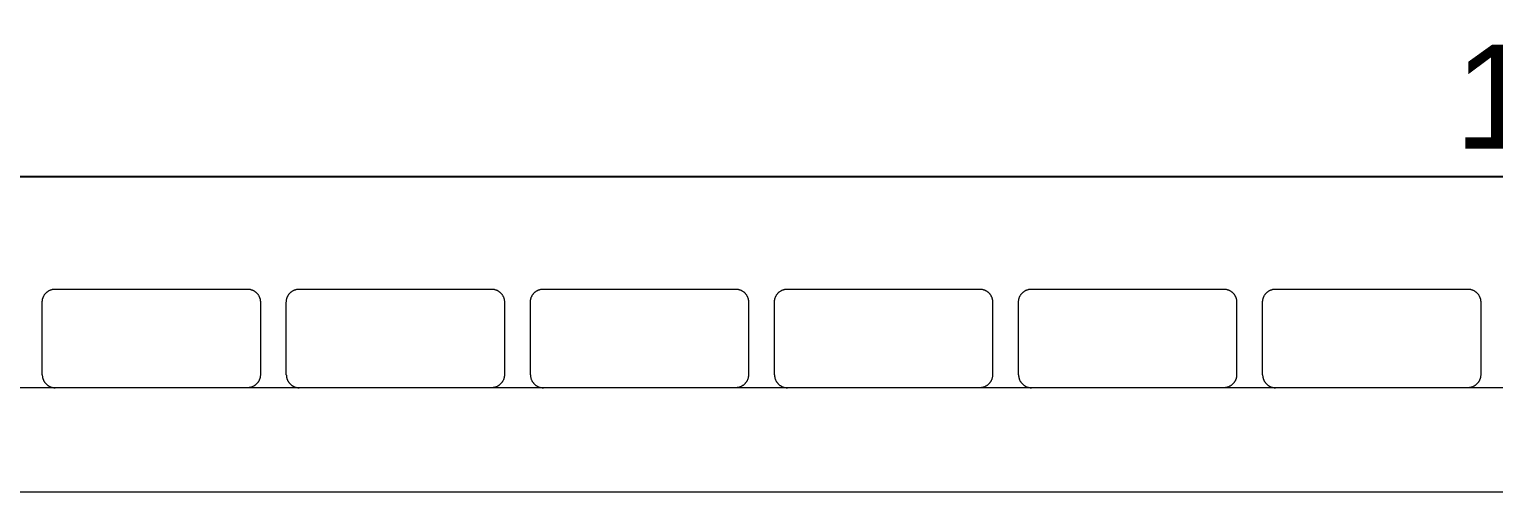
# Model space of a CAD drawing. Header units: millimetres. Extents: x -152 to 4236, y -557 to 2576.
# Drawn here: x 440 to 1004, y 2398 to 2576 of the extents above; entities that cross this region are included whole.
import ezdxf

# ---------------------------------------------------------------- set-up
doc = ezdxf.new("R2010")
doc.units = ezdxf.units.MM
doc.layers.add('ZANO_R', color=7, linetype='Continuous', lineweight=0)
doc.layers.add('ZANO_W', color=1, linetype='Continuous', lineweight=0)
doc.styles.add('Arial', font='arial.ttf')
doc.styles.get("Standard").update_dxf_attribs({"font": 'ARIALUNI.TTF'})
doc.dimstyles.new('pl i ang', dxfattribs={"dimtxt": 50, "dimasz": 50, "dimexe": 1.25, "dimexo": 0.625, "dimgap": 10, "dimtad": 1, "dimtoh": 1, "dimtxsty": 'Standard', "dimcen": 2.5, "dimclrd": 1, "dimclre": 1, "dimclrt": 1, "dimadec": 0, "dimazin": 0, "dimtfac": 1, "dimtmove": 0, "dimatfit": 3, "dimfxl": 1, "dimarcsym": 1})

# ---------------------------------------------------------------- blocks, each defined once
blk = doc.blocks.new('*D451')
at = {"layer": 'ZANO_W', "color": 1, "lineweight": -2}
for p, q in [((163.3, 2480.86), (163.3, 2529.17)), ((1939.3, 2481.03), (1939.3, 2529.17)), ((203.3, 2519.17), (1899.3, 2519.17))]:
    blk.add_line(p, q, dxfattribs=at)
at = {"layer": 'ZANO_W', "color": 1}
for points in [[(203.3, 2525.84), (203.3, 2512.5), (163.3, 2519.17)], [(1899.3, 2512.5), (1899.3, 2525.84), (1939.3, 2519.17)]]:
    blk.add_solid(points, dxfattribs=at)
at = {"layer": 'ZANO_W', "color": 1, "insert": (1051.3, 2549.59), "char_height": 40, "attachment_point": 5, "style": 'Arial'}
blk.add_mtext('1776', dxfattribs=at)

msp = doc.modelspace()

# ---------------------------------------------------------------- linework, layer by layer
at = {"layer": 'ZANO_R'}
for p, q in [((445.3, 2470.86), (445.31, 2471.03)), ((445.3, 2442.86), (445.3, 2470.86)), ((445.31, 2471.03), (445.32, 2471.2)), ((445.32, 2471.2), (445.33, 2471.37)), ((445.33, 2471.37), (445.35, 2471.54)), ((445.35, 2471.54), (445.38, 2471.71)), ((445.38, 2471.71), (445.41, 2471.87)), ((445.41, 2471.87), (445.45, 2472.04)), ((445.45, 2472.04), (445.49, 2472.21)), ((445.49, 2472.21), (445.54, 2472.37)), ((445.54, 2472.37), (445.59, 2472.53)), ((445.59, 2472.53), (445.65, 2472.69)), ((445.65, 2472.69), (445.72, 2472.85)), ((445.72, 2472.85), (445.79, 2473)), ((445.79, 2473), (445.86, 2473.16)), ((445.86, 2473.16), (445.95, 2473.31)), ((445.95, 2473.31), (446.03, 2473.45)), ((446.03, 2473.45), (446.12, 2473.6)), ((446.12, 2473.6), (446.22, 2473.74)), ((446.22, 2473.74), (446.32, 2473.88)), ((446.32, 2473.88), (446.43, 2474.01)), ((446.43, 2474.01), (446.54, 2474.14)), ((446.54, 2474.14), (446.65, 2474.27)), ((446.65, 2474.27), (446.77, 2474.39)), ((446.77, 2474.39), (446.89, 2474.51)), ((446.89, 2474.51), (447.02, 2474.63)), ((447.02, 2474.63), (447.15, 2474.74)), ((447.15, 2474.74), (447.28, 2474.84)), ((447.28, 2474.84), (447.42, 2474.94)), ((447.42, 2474.94), (447.56, 2475.04)), ((447.56, 2475.04), (447.71, 2475.13)), ((447.71, 2475.13), (447.85, 2475.21)), ((447.85, 2475.21), (448, 2475.3)), ((448, 2475.3), (448.16, 2475.37)), ((448.16, 2475.37), (448.31, 2475.44)), ((448.31, 2475.44), (448.47, 2475.51)), ((448.47, 2475.51), (448.63, 2475.57)), ((448.63, 2475.57), (448.79, 2475.62)), ((448.79, 2475.62), (448.96, 2475.67)), ((448.96, 2475.67), (449.12, 2475.71)), ((449.12, 2475.71), (449.29, 2475.75)), ((449.29, 2475.75), (449.45, 2475.78)), ((449.45, 2475.78), (449.62, 2475.81)), ((449.62, 2475.81), (449.79, 2475.83)), ((449.79, 2475.83), (449.96, 2475.84)), ((449.96, 2475.84), (450.13, 2475.85)), ((450.13, 2475.85), (450.3, 2475.86)), ((450.3, 2475.86), (524.3, 2475.86)), ((524.3, 2475.86), (524.48, 2475.85)), ((524.48, 2475.85), (524.65, 2475.84)), ((524.65, 2475.84), (524.82, 2475.83)), ((524.82, 2475.83), (524.99, 2475.81)), ((524.99, 2475.81), (525.15, 2475.78)), ((525.15, 2475.78), (525.32, 2475.75)), ((525.32, 2475.75), (525.49, 2475.71)), ((525.49, 2475.71), (525.65, 2475.67)), ((525.65, 2475.67), (525.82, 2475.62)), ((525.82, 2475.62), (525.98, 2475.57)), ((525.98, 2475.57), (526.14, 2475.51)), ((526.14, 2475.51), (526.3, 2475.44)), ((526.3, 2475.44), (526.45, 2475.37)), ((526.45, 2475.37), (526.6, 2475.3)), ((526.6, 2475.3), (526.75, 2475.21)), ((526.75, 2475.21), (526.9, 2475.13)), ((526.9, 2475.13), (527.05, 2475.04)), ((527.05, 2475.04), (527.19, 2474.94)), ((527.19, 2474.94), (527.33, 2474.84)), ((527.33, 2474.84), (527.46, 2474.74)), ((527.46, 2474.74), (527.59, 2474.63)), ((527.59, 2474.63), (527.72, 2474.51)), ((527.72, 2474.51), (527.84, 2474.39)), ((527.84, 2474.39), (527.96, 2474.27)), ((527.96, 2474.27), (528.07, 2474.14)), ((528.07, 2474.14), (528.18, 2474.01)), ((528.18, 2474.01), (528.29, 2473.88)), ((528.29, 2473.88), (528.39, 2473.74)), ((528.39, 2473.74), (528.49, 2473.6)), ((528.49, 2473.6), (528.58, 2473.45)), ((528.58, 2473.45), (528.66, 2473.31)), ((528.66, 2473.31), (528.74, 2473.16)), ((528.74, 2473.16), (528.82, 2473)), ((528.82, 2473), (528.89, 2472.85)), ((528.89, 2472.85), (528.96, 2472.69)), ((528.96, 2472.69), (529.02, 2472.53)), ((529.02, 2472.53), (529.07, 2472.37)), ((529.07, 2472.37), (529.12, 2472.21)), ((529.12, 2472.21), (529.16, 2472.04)), ((529.16, 2472.04), (529.2, 2471.87)), ((529.2, 2471.87), (529.23, 2471.71)), ((529.23, 2471.71), (529.26, 2471.54)), ((529.26, 2471.54), (529.28, 2471.37)), ((529.28, 2471.37), (529.29, 2471.2)), ((529.29, 2471.2), (529.3, 2471.03)), ((529.3, 2471.03), (529.3, 2470.86)), ((529.3, 2470.86), (529.3, 2442.86)), ((539.3, 2470.86), (539.31, 2471.03)), ((539.3, 2442.86), (539.3, 2470.86)), ((539.31, 2471.03), (539.32, 2471.2)), ((539.32, 2471.2), (539.33, 2471.37)), ((539.33, 2471.37), (539.35, 2471.54)), ((539.35, 2471.54), (539.38, 2471.71)), ((539.38, 2471.71), (539.41, 2471.87)), ((539.41, 2471.87), (539.45, 2472.04)), ((539.45, 2472.04), (539.49, 2472.21)), ((539.49, 2472.21), (539.54, 2472.37)), ((539.54, 2472.37), (539.59, 2472.53)), ((539.59, 2472.53), (539.65, 2472.69)), ((539.65, 2472.69), (539.72, 2472.85)), ((539.72, 2472.85), (539.79, 2473)), ((539.79, 2473), (539.86, 2473.16)), ((539.86, 2473.16), (539.95, 2473.31)), ((539.95, 2473.31), (540.03, 2473.45)), ((540.03, 2473.45), (540.12, 2473.6)), ((540.12, 2473.6), (540.22, 2473.74)), ((540.22, 2473.74), (540.32, 2473.88)), ((540.32, 2473.88), (540.43, 2474.01)), ((540.43, 2474.01), (540.54, 2474.14)), ((540.54, 2474.14), (540.65, 2474.27)), ((540.65, 2474.27), (540.77, 2474.39)), ((540.77, 2474.39), (540.89, 2474.51)), ((540.89, 2474.51), (541.02, 2474.63)), ((541.02, 2474.63), (541.15, 2474.74)), ((541.15, 2474.74), (541.28, 2474.84)), ((541.28, 2474.84), (541.42, 2474.94)), ((541.42, 2474.94), (541.56, 2475.04)), ((541.56, 2475.04), (541.71, 2475.13)), ((541.71, 2475.13), (541.85, 2475.21)), ((541.85, 2475.21), (542, 2475.3)), ((542, 2475.3), (542.16, 2475.37)), ((542.16, 2475.37), (542.31, 2475.44)), ((542.31, 2475.44), (542.47, 2475.51)), ((542.47, 2475.51), (542.63, 2475.57)), ((542.63, 2475.57), (542.79, 2475.62)), ((542.79, 2475.62), (542.96, 2475.67)), ((542.96, 2475.67), (543.12, 2475.71)), ((543.12, 2475.71), (543.29, 2475.75)), ((543.29, 2475.75), (543.45, 2475.78)), ((543.45, 2475.78), (543.62, 2475.81)), ((543.62, 2475.81), (543.79, 2475.83)), ((543.79, 2475.83), (543.96, 2475.84)), ((543.96, 2475.84), (544.13, 2475.85)), ((544.13, 2475.85), (544.3, 2475.86)), ((544.3, 2475.86), (618.3, 2475.86)), ((618.3, 2475.86), (618.48, 2475.85)), ((618.48, 2475.85), (618.65, 2475.84)), ((618.65, 2475.84), (618.82, 2475.83)), ((618.82, 2475.83), (618.99, 2475.81)), ((618.99, 2475.81), (619.15, 2475.78)), ((619.15, 2475.78), (619.32, 2475.75)), ((619.32, 2475.75), (619.49, 2475.71)), ((619.49, 2475.71), (619.65, 2475.67)), ((619.65, 2475.67), (619.82, 2475.62)), ((619.82, 2475.62), (619.98, 2475.57)), ((619.98, 2475.57), (620.14, 2475.51)), ((620.14, 2475.51), (620.3, 2475.44)), ((620.3, 2475.44), (620.45, 2475.37)), ((620.45, 2475.37), (620.6, 2475.3)), ((620.6, 2475.3), (620.75, 2475.21)), ((620.75, 2475.21), (620.9, 2475.13)), ((620.9, 2475.13), (621.05, 2475.04)), ((621.05, 2475.04), (621.19, 2474.94)), ((621.19, 2474.94), (621.33, 2474.84)), ((621.33, 2474.84), (621.46, 2474.74)), ((621.46, 2474.74), (621.59, 2474.63)), ((621.59, 2474.63), (621.72, 2474.51)), ((621.72, 2474.51), (621.84, 2474.39)), ((621.84, 2474.39), (621.96, 2474.27)), ((621.96, 2474.27), (622.07, 2474.14)), ((622.07, 2474.14), (622.18, 2474.01)), ((622.18, 2474.01), (622.29, 2473.88)), ((622.29, 2473.88), (622.39, 2473.74)), ((622.39, 2473.74), (622.49, 2473.6)), ((622.49, 2473.6), (622.58, 2473.45)), ((622.58, 2473.45), (622.66, 2473.31)), ((622.66, 2473.31), (622.74, 2473.16)), ((622.74, 2473.16), (622.82, 2473)), ((622.82, 2473), (622.89, 2472.85)), ((622.89, 2472.85), (622.96, 2472.69)), ((622.96, 2472.69), (623.02, 2472.53)), ((623.02, 2472.53), (623.07, 2472.37)), ((623.07, 2472.37), (623.12, 2472.21)), ((623.12, 2472.21), (623.16, 2472.04)), ((623.16, 2472.04), (623.2, 2471.87)), ((623.2, 2471.87), (623.23, 2471.71)), ((623.23, 2471.71), (623.26, 2471.54)), ((623.26, 2471.54), (623.28, 2471.37)), ((623.28, 2471.37), (623.29, 2471.2)), ((623.29, 2471.2), (623.3, 2471.03)), ((623.3, 2471.03), (623.3, 2470.86)), ((623.3, 2470.86), (623.3, 2442.86)), ((633.3, 2470.86), (633.31, 2471.03)), ((633.3, 2442.86), (633.3, 2470.86)), ((633.31, 2471.03), (633.32, 2471.2)), ((633.32, 2471.2), (633.33, 2471.37)), ((633.33, 2471.37), (633.35, 2471.54)), ((633.35, 2471.54), (633.38, 2471.71)), ((633.38, 2471.71), (633.41, 2471.87)), ((633.41, 2471.87), (633.45, 2472.04)), ((633.45, 2472.04), (633.49, 2472.21)), ((633.49, 2472.21), (633.54, 2472.37)), ((633.54, 2472.37), (633.59, 2472.53)), ((633.59, 2472.53), (633.65, 2472.69)), ((633.65, 2472.69), (633.72, 2472.85)), ((633.72, 2472.85), (633.79, 2473)), ((633.79, 2473), (633.86, 2473.16)), ((633.86, 2473.16), (633.95, 2473.31)), ((633.95, 2473.31), (634.03, 2473.45)), ((634.03, 2473.45), (634.12, 2473.6)), ((634.12, 2473.6), (634.22, 2473.74)), ((634.22, 2473.74), (634.32, 2473.88)), ((634.32, 2473.88), (634.43, 2474.01)), ((634.43, 2474.01), (634.54, 2474.14)), ((634.54, 2474.14), (634.65, 2474.27)), ((634.65, 2474.27), (634.77, 2474.39)), ((634.77, 2474.39), (634.89, 2474.51)), ((634.89, 2474.51), (635.02, 2474.63)), ((635.02, 2474.63), (635.15, 2474.74)), ((635.15, 2474.74), (635.28, 2474.84)), ((635.28, 2474.84), (635.42, 2474.94)), ((635.42, 2474.94), (635.56, 2475.04)), ((635.56, 2475.04), (635.71, 2475.13)), ((635.71, 2475.13), (635.85, 2475.21)), ((635.85, 2475.21), (636, 2475.3)), ((636, 2475.3), (636.16, 2475.37)), ((636.16, 2475.37), (636.31, 2475.44)), ((636.31, 2475.44), (636.47, 2475.51)), ((636.47, 2475.51), (636.63, 2475.57)), ((636.63, 2475.57), (636.79, 2475.62)), ((636.79, 2475.62), (636.96, 2475.67)), ((636.96, 2475.67), (637.12, 2475.71)), ((637.12, 2475.71), (637.29, 2475.75)), ((637.29, 2475.75), (637.45, 2475.78)), ((637.45, 2475.78), (637.62, 2475.81)), ((637.62, 2475.81), (637.79, 2475.83)), ((637.79, 2475.83), (637.96, 2475.84)), ((637.96, 2475.84), (638.13, 2475.85)), ((638.13, 2475.85), (638.3, 2475.86)), ((638.3, 2475.86), (712.3, 2475.86)), ((712.3, 2475.86), (712.48, 2475.85)), ((712.48, 2475.85), (712.65, 2475.84)), ((712.65, 2475.84), (712.82, 2475.83)), ((712.82, 2475.83), (712.99, 2475.81)), ((712.99, 2475.81), (713.15, 2475.78)), ((713.15, 2475.78), (713.32, 2475.75)), ((713.32, 2475.75), (713.49, 2475.71)), ((713.49, 2475.71), (713.65, 2475.67)), ((713.65, 2475.67), (713.82, 2475.62)), ((713.82, 2475.62), (713.98, 2475.57)), ((713.98, 2475.57), (714.14, 2475.51)), ((714.14, 2475.51), (714.3, 2475.44)), ((714.3, 2475.44), (714.45, 2475.37)), ((714.45, 2475.37), (714.6, 2475.3)), ((714.6, 2475.3), (714.75, 2475.21)), ((714.75, 2475.21), (714.9, 2475.13)), ((714.9, 2475.13), (715.05, 2475.04)), ((715.05, 2475.04), (715.19, 2474.94)), ((715.19, 2474.94), (715.33, 2474.84)), ((715.33, 2474.84), (715.46, 2474.74)), ((715.46, 2474.74), (715.59, 2474.63)), ((715.59, 2474.63), (715.72, 2474.51)), ((715.72, 2474.51), (715.84, 2474.39)), ((715.84, 2474.39), (715.96, 2474.27)), ((715.96, 2474.27), (716.07, 2474.14)), ((716.07, 2474.14), (716.18, 2474.01)), ((716.18, 2474.01), (716.29, 2473.88)), ((716.29, 2473.88), (716.39, 2473.74)), ((716.39, 2473.74), (716.49, 2473.6)), ((716.49, 2473.6), (716.58, 2473.45)), ((716.58, 2473.45), (716.66, 2473.31)), ((716.66, 2473.31), (716.74, 2473.16)), ((716.74, 2473.16), (716.82, 2473)), ((716.82, 2473), (716.89, 2472.85)), ((716.89, 2472.85), (716.96, 2472.69)), ((716.96, 2472.69), (717.02, 2472.53)), ((717.02, 2472.53), (717.07, 2472.37)), ((717.07, 2472.37), (717.12, 2472.21)), ((717.12, 2472.21), (717.16, 2472.04)), ((717.16, 2472.04), (717.2, 2471.87)), ((717.2, 2471.87), (717.23, 2471.71)), ((717.23, 2471.71), (717.26, 2471.54)), ((717.26, 2471.54), (717.28, 2471.37)), ((717.28, 2471.37), (717.29, 2471.2)), ((717.29, 2471.2), (717.3, 2471.03)), ((717.3, 2471.03), (717.3, 2470.86)), ((717.3, 2470.86), (717.3, 2442.86)), ((727.3, 2470.86), (727.31, 2471.03)), ((727.3, 2442.86), (727.3, 2470.86)), ((727.31, 2471.03), (727.32, 2471.2)), ((727.32, 2471.2), (727.33, 2471.37)), ((727.33, 2471.37), (727.35, 2471.54)), ((727.35, 2471.54), (727.38, 2471.71)), ((727.38, 2471.71), (727.41, 2471.87)), ((727.41, 2471.87), (727.45, 2472.04)), ((727.45, 2472.04), (727.49, 2472.21)), ((727.49, 2472.21), (727.54, 2472.37)), ((727.54, 2472.37), (727.59, 2472.53)), ((727.59, 2472.53), (727.65, 2472.69)), ((727.65, 2472.69), (727.72, 2472.85)), ((727.72, 2472.85), (727.79, 2473)), ((727.79, 2473), (727.86, 2473.16)), ((727.86, 2473.16), (727.95, 2473.31)), ((727.95, 2473.31), (728.03, 2473.45)), ((728.03, 2473.45), (728.12, 2473.6)), ((728.12, 2473.6), (728.22, 2473.74)), ((728.22, 2473.74), (728.32, 2473.88)), ((728.32, 2473.88), (728.43, 2474.01)), ((728.43, 2474.01), (728.54, 2474.14)), ((728.54, 2474.14), (728.65, 2474.27)), ((728.65, 2474.27), (728.77, 2474.39)), ((728.77, 2474.39), (728.89, 2474.51)), ((728.89, 2474.51), (729.02, 2474.63)), ((729.02, 2474.63), (729.15, 2474.74)), ((729.15, 2474.74), (729.28, 2474.84)), ((729.28, 2474.84), (729.42, 2474.94)), ((729.42, 2474.94), (729.56, 2475.04)), ((729.56, 2475.04), (729.71, 2475.13)), ((729.71, 2475.13), (729.85, 2475.21)), ((729.85, 2475.21), (730, 2475.3)), ((730, 2475.3), (730.16, 2475.37)), ((730.16, 2475.37), (730.31, 2475.44)), ((730.31, 2475.44), (730.47, 2475.51)), ((730.47, 2475.51), (730.63, 2475.57)), ((730.63, 2475.57), (730.79, 2475.62)), ((730.79, 2475.62), (730.96, 2475.67)), ((730.96, 2475.67), (731.12, 2475.71)), ((731.12, 2475.71), (731.29, 2475.75)), ((731.29, 2475.75), (731.45, 2475.78)), ((731.45, 2475.78), (731.62, 2475.81)), ((731.62, 2475.81), (731.79, 2475.83)), ((731.79, 2475.83), (731.96, 2475.84)), ((731.96, 2475.84), (732.13, 2475.85)), ((732.13, 2475.85), (732.3, 2475.86)), ((732.3, 2475.86), (806.3, 2475.86)), ((806.3, 2475.86), (806.48, 2475.85)), ((806.48, 2475.85), (806.65, 2475.84)), ((806.65, 2475.84), (806.82, 2475.83)), ((806.82, 2475.83), (806.99, 2475.81)), ((806.99, 2475.81), (807.15, 2475.78)), ((807.15, 2475.78), (807.32, 2475.75)), ((807.32, 2475.75), (807.49, 2475.71)), ((807.49, 2475.71), (807.65, 2475.67)), ((807.65, 2475.67), (807.82, 2475.62)), ((807.82, 2475.62), (807.98, 2475.57)), ((807.98, 2475.57), (808.14, 2475.51)), ((808.14, 2475.51), (808.3, 2475.44)), ((808.3, 2475.44), (808.45, 2475.37)), ((808.45, 2475.37), (808.6, 2475.3)), ((808.6, 2475.3), (808.75, 2475.21)), ((808.75, 2475.21), (808.9, 2475.13)), ((808.9, 2475.13), (809.05, 2475.04)), ((809.05, 2475.04), (809.19, 2474.94)), ((809.19, 2474.94), (809.33, 2474.84)), ((809.33, 2474.84), (809.46, 2474.74)), ((809.46, 2474.74), (809.59, 2474.63)), ((809.59, 2474.63), (809.72, 2474.51)), ((809.72, 2474.51), (809.84, 2474.39)), ((809.84, 2474.39), (809.96, 2474.27)), ((809.96, 2474.27), (810.07, 2474.14)), ((810.07, 2474.14), (810.18, 2474.01)), ((810.18, 2474.01), (810.29, 2473.88)), ((810.29, 2473.88), (810.39, 2473.74)), ((810.39, 2473.74), (810.49, 2473.6)), ((810.49, 2473.6), (810.58, 2473.45)), ((810.58, 2473.45), (810.66, 2473.31)), ((810.66, 2473.31), (810.74, 2473.16)), ((810.74, 2473.16), (810.82, 2473)), ((810.82, 2473), (810.89, 2472.85)), ((810.89, 2472.85), (810.96, 2472.69)), ((810.96, 2472.69), (811.02, 2472.53)), ((811.02, 2472.53), (811.07, 2472.37)), ((811.07, 2472.37), (811.12, 2472.21)), ((811.12, 2472.21), (811.16, 2472.04)), ((811.16, 2472.04), (811.2, 2471.87)), ((811.2, 2471.87), (811.23, 2471.71)), ((811.23, 2471.71), (811.26, 2471.54)), ((811.26, 2471.54), (811.28, 2471.37)), ((811.28, 2471.37), (811.29, 2471.2)), ((811.29, 2471.2), (811.3, 2471.03)), ((811.3, 2471.03), (811.3, 2470.86)), ((811.3, 2470.86), (811.3, 2442.86)), ((821.3, 2470.86), (821.31, 2471.03)), ((821.3, 2442.86), (821.3, 2470.86)), ((821.31, 2471.03), (821.32, 2471.2)), ((821.32, 2471.2), (821.33, 2471.37)), ((821.33, 2471.37), (821.35, 2471.54)), ((821.35, 2471.54), (821.38, 2471.71)), ((821.38, 2471.71), (821.41, 2471.87)), ((821.41, 2471.87), (821.45, 2472.04)), ((821.45, 2472.04), (821.49, 2472.21)), ((821.49, 2472.21), (821.54, 2472.37)), ((821.54, 2472.37), (821.59, 2472.53)), ((821.59, 2472.53), (821.65, 2472.69)), ((821.65, 2472.69), (821.72, 2472.85)), ((821.72, 2472.85), (821.79, 2473)), ((821.79, 2473), (821.86, 2473.16)), ((821.86, 2473.16), (821.95, 2473.31)), ((821.95, 2473.31), (822.03, 2473.45)), ((822.03, 2473.45), (822.12, 2473.6)), ((822.12, 2473.6), (822.22, 2473.74)), ((822.22, 2473.74), (822.32, 2473.88)), ((822.32, 2473.88), (822.43, 2474.01)), ((822.43, 2474.01), (822.54, 2474.14)), ((822.54, 2474.14), (822.65, 2474.27)), ((822.65, 2474.27), (822.77, 2474.39)), ((822.77, 2474.39), (822.89, 2474.51)), ((822.89, 2474.51), (823.02, 2474.63)), ((823.02, 2474.63), (823.15, 2474.74)), ((823.15, 2474.74), (823.28, 2474.84)), ((823.28, 2474.84), (823.42, 2474.94)), ((823.42, 2474.94), (823.56, 2475.04)), ((823.56, 2475.04), (823.71, 2475.13)), ((823.71, 2475.13), (823.85, 2475.21)), ((823.85, 2475.21), (824, 2475.3)), ((824, 2475.3), (824.16, 2475.37)), ((824.16, 2475.37), (824.31, 2475.44)), ((824.31, 2475.44), (824.47, 2475.51)), ((824.47, 2475.51), (824.63, 2475.57)), ((824.63, 2475.57), (824.79, 2475.62)), ((824.79, 2475.62), (824.96, 2475.67)), ((824.96, 2475.67), (825.12, 2475.71)), ((825.12, 2475.71), (825.29, 2475.75)), ((825.29, 2475.75), (825.45, 2475.78)), ((825.45, 2475.78), (825.62, 2475.81)), ((825.62, 2475.81), (825.79, 2475.83)), ((825.79, 2475.83), (825.96, 2475.84)), ((825.96, 2475.84), (826.13, 2475.85)), ((826.13, 2475.85), (826.3, 2475.86)), ((826.3, 2475.86), (900.3, 2475.86)), ((900.3, 2475.86), (900.48, 2475.85)), ((900.48, 2475.85), (900.65, 2475.84)), ((900.65, 2475.84), (900.82, 2475.83)), ((900.82, 2475.83), (900.99, 2475.81)), ((900.99, 2475.81), (901.15, 2475.78)), ((901.15, 2475.78), (901.32, 2475.75)), ((901.32, 2475.75), (901.49, 2475.71)), ((901.49, 2475.71), (901.65, 2475.67)), ((901.65, 2475.67), (901.82, 2475.62)), ((901.82, 2475.62), (901.98, 2475.57)), ((901.98, 2475.57), (902.14, 2475.51)), ((902.14, 2475.51), (902.3, 2475.44)), ((902.3, 2475.44), (902.45, 2475.37)), ((902.45, 2475.37), (902.6, 2475.3)), ((902.6, 2475.3), (902.75, 2475.21)), ((902.75, 2475.21), (902.9, 2475.13)), ((902.9, 2475.13), (903.05, 2475.04)), ((903.05, 2475.04), (903.19, 2474.94)), ((903.19, 2474.94), (903.33, 2474.84)), ((903.33, 2474.84), (903.46, 2474.74)), ((903.46, 2474.74), (903.59, 2474.63)), ((903.59, 2474.63), (903.72, 2474.51)), ((903.72, 2474.51), (903.84, 2474.39)), ((903.84, 2474.39), (903.96, 2474.27)), ((903.96, 2474.27), (904.07, 2474.14)), ((904.07, 2474.14), (904.18, 2474.01)), ((904.18, 2474.01), (904.29, 2473.88)), ((904.29, 2473.88), (904.39, 2473.74)), ((904.39, 2473.74), (904.49, 2473.6)), ((904.49, 2473.6), (904.58, 2473.45)), ((904.58, 2473.45), (904.66, 2473.31)), ((904.66, 2473.31), (904.74, 2473.16)), ((904.74, 2473.16), (904.82, 2473)), ((904.82, 2473), (904.89, 2472.85)), ((904.89, 2472.85), (904.96, 2472.69)), ((904.96, 2472.69), (905.02, 2472.53)), ((905.02, 2472.53), (905.07, 2472.37)), ((905.07, 2472.37), (905.12, 2472.21)), ((905.12, 2472.21), (905.16, 2472.04)), ((905.16, 2472.04), (905.2, 2471.87)), ((905.2, 2471.87), (905.23, 2471.71)), ((905.23, 2471.71), (905.26, 2471.54)), ((905.26, 2471.54), (905.28, 2471.37)), ((905.28, 2471.37), (905.29, 2471.2)), ((905.29, 2471.2), (905.3, 2471.03)), ((905.3, 2471.03), (905.3, 2470.86)), ((905.3, 2470.86), (905.3, 2442.86)), ((915.3, 2470.86), (915.31, 2471.03)), ((915.3, 2442.86), (915.3, 2470.86)), ((915.31, 2471.03), (915.32, 2471.2)), ((915.32, 2471.2), (915.33, 2471.37)), ((915.33, 2471.37), (915.35, 2471.54)), ((915.35, 2471.54), (915.38, 2471.71)), ((915.38, 2471.71), (915.41, 2471.87)), ((915.41, 2471.87), (915.45, 2472.04)), ((915.45, 2472.04), (915.49, 2472.21)), ((915.49, 2472.21), (915.54, 2472.37)), ((915.54, 2472.37), (915.59, 2472.53)), ((915.59, 2472.53), (915.65, 2472.69)), ((915.65, 2472.69), (915.72, 2472.85)), ((915.72, 2472.85), (915.79, 2473)), ((915.79, 2473), (915.86, 2473.16)), ((915.86, 2473.16), (915.95, 2473.31)), ((915.95, 2473.31), (916.03, 2473.45)), ((916.03, 2473.45), (916.12, 2473.6)), ((916.12, 2473.6), (916.22, 2473.74)), ((916.22, 2473.74), (916.32, 2473.88)), ((916.32, 2473.88), (916.43, 2474.01)), ((916.43, 2474.01), (916.54, 2474.14)), ((916.54, 2474.14), (916.65, 2474.27)), ((916.65, 2474.27), (916.77, 2474.39)), ((916.77, 2474.39), (916.89, 2474.51)), ((916.89, 2474.51), (917.02, 2474.63)), ((917.02, 2474.63), (917.15, 2474.74)), ((917.15, 2474.74), (917.28, 2474.84)), ((917.28, 2474.84), (917.42, 2474.94)), ((917.42, 2474.94), (917.56, 2475.04)), ((917.56, 2475.04), (917.71, 2475.13)), ((917.71, 2475.13), (917.85, 2475.21)), ((917.85, 2475.21), (918, 2475.3)), ((918, 2475.3), (918.16, 2475.37)), ((918.16, 2475.37), (918.31, 2475.44)), ((918.31, 2475.44), (918.47, 2475.51)), ((918.47, 2475.51), (918.63, 2475.57)), ((918.63, 2475.57), (918.79, 2475.62)), ((918.79, 2475.62), (918.96, 2475.67)), ((918.96, 2475.67), (919.12, 2475.71)), ((919.12, 2475.71), (919.29, 2475.75)), ((919.29, 2475.75), (919.45, 2475.78)), ((919.45, 2475.78), (919.62, 2475.81)), ((919.62, 2475.81), (919.79, 2475.83)), ((919.79, 2475.83), (919.96, 2475.84)), ((919.96, 2475.84), (920.13, 2475.85)), ((920.13, 2475.85), (920.3, 2475.86)), ((920.3, 2475.86), (994.3, 2475.86)), ((994.3, 2475.86), (994.48, 2475.85)), ((994.48, 2475.85), (994.65, 2475.84)), ((994.65, 2475.84), (994.82, 2475.83)), ((994.82, 2475.83), (994.99, 2475.81)), ((994.99, 2475.81), (995.15, 2475.78)), ((995.15, 2475.78), (995.32, 2475.75)), ((995.32, 2475.75), (995.49, 2475.71)), ((995.49, 2475.71), (995.65, 2475.67)), ((995.65, 2475.67), (995.82, 2475.62)), ((995.82, 2475.62), (995.98, 2475.57)), ((995.98, 2475.57), (996.14, 2475.51)), ((996.14, 2475.51), (996.3, 2475.44)), ((996.3, 2475.44), (996.45, 2475.37)), ((996.45, 2475.37), (996.6, 2475.3)), ((996.6, 2475.3), (996.75, 2475.21)), ((996.75, 2475.21), (996.9, 2475.13)), ((996.9, 2475.13), (997.05, 2475.04)), ((997.05, 2475.04), (997.19, 2474.94)), ((997.19, 2474.94), (997.33, 2474.84)), ((997.33, 2474.84), (997.46, 2474.74)), ((997.46, 2474.74), (997.59, 2474.63)), ((997.59, 2474.63), (997.72, 2474.51)), ((997.72, 2474.51), (997.84, 2474.39)), ((997.84, 2474.39), (997.96, 2474.27)), ((997.96, 2474.27), (998.07, 2474.14)), ((998.07, 2474.14), (998.18, 2474.01)), ((998.18, 2474.01), (998.29, 2473.88)), ((998.29, 2473.88), (998.39, 2473.74)), ((998.39, 2473.74), (998.49, 2473.6)), ((998.49, 2473.6), (998.58, 2473.45)), ((998.58, 2473.45), (998.66, 2473.31)), ((998.66, 2473.31), (998.74, 2473.16)), ((998.74, 2473.16), (998.82, 2473)), ((998.82, 2473), (998.89, 2472.85)), ((998.89, 2472.85), (998.96, 2472.69)), ((998.96, 2472.69), (999.02, 2472.53)), ((999.02, 2472.53), (999.07, 2472.37)), ((999.07, 2472.37), (999.12, 2472.21)), ((999.12, 2472.21), (999.16, 2472.04)), ((999.16, 2472.04), (999.2, 2471.87)), ((999.2, 2471.87), (999.23, 2471.71)), ((999.23, 2471.71), (999.26, 2471.54)), ((999.26, 2471.54), (999.28, 2471.37)), ((999.28, 2471.37), (999.29, 2471.2)), ((999.29, 2471.2), (999.3, 2471.03)), ((999.3, 2471.03), (999.3, 2470.86)), ((999.3, 2470.86), (999.3, 2442.86)), ((445.3, 2442.86), (445.31, 2442.69)), ((445.31, 2442.69), (445.32, 2442.52)), ((445.32, 2442.52), (445.33, 2442.35)), ((445.33, 2442.35), (445.35, 2442.18)), ((445.35, 2442.18), (445.38, 2442.01)), ((529.26, 2442.18), (529.23, 2442.01)), ((529.28, 2442.35), (529.26, 2442.18)), ((529.29, 2442.52), (529.28, 2442.35)), ((529.3, 2442.69), (529.29, 2442.52)), ((529.3, 2442.86), (529.3, 2442.69)), ((539.3, 2442.86), (539.31, 2442.69)), ((539.31, 2442.69), (539.32, 2442.52)), ((539.32, 2442.52), (539.33, 2442.35)), ((539.33, 2442.35), (539.35, 2442.18)), ((539.35, 2442.18), (539.38, 2442.01)), ((623.26, 2442.18), (623.23, 2442.01)), ((623.28, 2442.35), (623.26, 2442.18)), ((623.29, 2442.52), (623.28, 2442.35)), ((623.3, 2442.69), (623.29, 2442.52)), ((623.3, 2442.86), (623.3, 2442.69)), ((633.3, 2442.86), (633.31, 2442.69)), ((633.31, 2442.69), (633.32, 2442.52)), ((633.32, 2442.52), (633.33, 2442.35)), ((633.33, 2442.35), (633.35, 2442.18)), ((633.35, 2442.18), (633.38, 2442.01)), ((717.26, 2442.18), (717.23, 2442.01)), ((717.28, 2442.35), (717.26, 2442.18)), ((717.29, 2442.52), (717.28, 2442.35)), ((717.3, 2442.69), (717.29, 2442.52)), ((717.3, 2442.86), (717.3, 2442.69)), ((727.3, 2442.86), (727.31, 2442.69)), ((727.31, 2442.69), (727.32, 2442.52)), ((727.32, 2442.52), (727.33, 2442.35)), ((727.33, 2442.35), (727.35, 2442.18)), ((727.35, 2442.18), (727.38, 2442.01)), ((811.26, 2442.18), (811.23, 2442.01)), ((811.28, 2442.35), (811.26, 2442.18)), ((811.29, 2442.52), (811.28, 2442.35)), ((811.3, 2442.69), (811.29, 2442.52)), ((811.3, 2442.86), (811.3, 2442.69)), ((821.3, 2442.86), (821.31, 2442.69)), ((821.31, 2442.69), (821.32, 2442.52)), ((821.32, 2442.52), (821.33, 2442.35)), ((821.33, 2442.35), (821.35, 2442.18)), ((821.35, 2442.18), (821.38, 2442.01)), ((905.26, 2442.18), (905.23, 2442.01)), ((905.28, 2442.35), (905.26, 2442.18)), ((905.29, 2442.52), (905.28, 2442.35)), ((905.3, 2442.69), (905.29, 2442.52)), ((905.3, 2442.86), (905.3, 2442.69)), ((915.3, 2442.86), (915.31, 2442.69)), ((915.31, 2442.69), (915.32, 2442.52)), ((915.32, 2442.52), (915.33, 2442.35)), ((915.33, 2442.35), (915.35, 2442.18)), ((915.35, 2442.18), (915.38, 2442.01)), ((999.26, 2442.18), (999.23, 2442.01)), ((999.28, 2442.35), (999.26, 2442.18)), ((999.29, 2442.52), (999.28, 2442.35)), ((999.3, 2442.69), (999.29, 2442.52)), ((999.3, 2442.86), (999.3, 2442.69)), ((450.19, 2437.86), (430.42, 2437.86)), ((445.38, 2442.01), (445.41, 2441.84)), ((445.41, 2441.84), (445.45, 2441.67)), ((445.45, 2441.67), (445.49, 2441.51)), ((445.49, 2441.51), (445.54, 2441.34)), ((445.54, 2441.34), (445.59, 2441.18)), ((445.59, 2441.18), (445.65, 2441.02)), ((445.65, 2441.02), (445.72, 2440.86)), ((445.72, 2440.86), (445.79, 2440.71)), ((445.79, 2440.71), (445.86, 2440.56)), ((445.86, 2440.56), (445.95, 2440.41)), ((445.95, 2440.41), (446.03, 2440.26)), ((446.03, 2440.26), (446.12, 2440.11)), ((446.12, 2440.11), (446.22, 2439.97)), ((446.22, 2439.97), (446.32, 2439.84)), ((446.32, 2439.84), (446.43, 2439.7)), ((446.43, 2439.7), (446.54, 2439.57)), ((446.54, 2439.57), (446.65, 2439.44)), ((446.65, 2439.44), (446.77, 2439.32)), ((446.77, 2439.32), (446.89, 2439.2)), ((446.89, 2439.2), (447.02, 2439.09)), ((447.02, 2439.09), (447.15, 2438.98)), ((447.15, 2438.98), (447.28, 2438.87)), ((447.28, 2438.87), (447.42, 2438.77)), ((447.42, 2438.77), (447.56, 2438.68)), ((447.56, 2438.68), (447.71, 2438.58)), ((447.71, 2438.58), (447.85, 2438.5)), ((447.85, 2438.5), (448, 2438.42)), ((448, 2438.42), (448.16, 2438.34)), ((448.16, 2438.34), (448.31, 2438.27)), ((448.31, 2438.27), (448.47, 2438.21)), ((448.47, 2438.21), (448.63, 2438.15)), ((448.63, 2438.15), (448.79, 2438.09)), ((448.79, 2438.09), (448.96, 2438.04)), ((448.96, 2438.04), (449.12, 2438)), ((449.12, 2438), (449.29, 2437.96)), ((449.29, 2437.96), (449.45, 2437.93)), ((449.45, 2437.93), (449.62, 2437.9)), ((449.62, 2437.9), (449.79, 2437.88)), ((449.79, 2437.88), (449.96, 2437.87)), ((449.96, 2437.87), (450.13, 2437.86)), ((450.13, 2437.86), (450.3, 2437.86)), ((524.3, 2437.86), (450.3, 2437.86)), ((524.48, 2437.86), (524.3, 2437.86)), ((544.19, 2437.86), (524.42, 2437.86)), ((524.65, 2437.87), (524.48, 2437.86)), ((524.82, 2437.88), (524.65, 2437.87)), ((524.99, 2437.9), (524.82, 2437.88)), ((525.15, 2437.93), (524.99, 2437.9)), ((525.32, 2437.96), (525.15, 2437.93)), ((525.49, 2438), (525.32, 2437.96)), ((525.65, 2438.04), (525.49, 2438)), ((525.82, 2438.09), (525.65, 2438.04)), ((525.98, 2438.15), (525.82, 2438.09)), ((526.14, 2438.21), (525.98, 2438.15)), ((526.3, 2438.27), (526.14, 2438.21)), ((526.45, 2438.34), (526.3, 2438.27)), ((526.6, 2438.42), (526.45, 2438.34)), ((526.75, 2438.5), (526.6, 2438.42)), ((526.9, 2438.58), (526.75, 2438.5)), ((527.05, 2438.68), (526.9, 2438.58)), ((527.19, 2438.77), (527.05, 2438.68)), ((527.33, 2438.87), (527.19, 2438.77)), ((527.46, 2438.98), (527.33, 2438.87)), ((527.59, 2439.09), (527.46, 2438.98)), ((527.72, 2439.2), (527.59, 2439.09)), ((527.84, 2439.32), (527.72, 2439.2)), ((527.96, 2439.44), (527.84, 2439.32)), ((528.07, 2439.57), (527.96, 2439.44)), ((528.18, 2439.7), (528.07, 2439.57)), ((528.29, 2439.84), (528.18, 2439.7)), ((528.39, 2439.97), (528.29, 2439.84)), ((528.49, 2440.11), (528.39, 2439.97)), ((528.58, 2440.26), (528.49, 2440.11)), ((528.66, 2440.41), (528.58, 2440.26)), ((528.74, 2440.56), (528.66, 2440.41)), ((528.82, 2440.71), (528.74, 2440.56)), ((528.89, 2440.86), (528.82, 2440.71)), ((528.96, 2441.02), (528.89, 2440.86)), ((529.02, 2441.18), (528.96, 2441.02)), ((529.07, 2441.34), (529.02, 2441.18)), ((529.12, 2441.51), (529.07, 2441.34)), ((529.16, 2441.67), (529.12, 2441.51)), ((529.2, 2441.84), (529.16, 2441.67)), ((529.23, 2442.01), (529.2, 2441.84)), ((539.38, 2442.01), (539.41, 2441.84)), ((539.41, 2441.84), (539.45, 2441.67)), ((539.45, 2441.67), (539.49, 2441.51)), ((539.49, 2441.51), (539.54, 2441.34)), ((539.54, 2441.34), (539.59, 2441.18)), ((539.59, 2441.18), (539.65, 2441.02)), ((539.65, 2441.02), (539.72, 2440.86)), ((539.72, 2440.86), (539.79, 2440.71)), ((539.79, 2440.71), (539.86, 2440.56)), ((539.86, 2440.56), (539.95, 2440.41)), ((539.95, 2440.41), (540.03, 2440.26)), ((540.03, 2440.26), (540.12, 2440.11)), ((540.12, 2440.11), (540.22, 2439.97)), ((540.22, 2439.97), (540.32, 2439.84)), ((540.32, 2439.84), (540.43, 2439.7)), ((540.43, 2439.7), (540.54, 2439.57)), ((540.54, 2439.57), (540.65, 2439.44)), ((540.65, 2439.44), (540.77, 2439.32)), ((540.77, 2439.32), (540.89, 2439.2)), ((540.89, 2439.2), (541.02, 2439.09)), ((541.02, 2439.09), (541.15, 2438.98)), ((541.15, 2438.98), (541.28, 2438.87)), ((541.28, 2438.87), (541.42, 2438.77)), ((541.42, 2438.77), (541.56, 2438.68)), ((541.56, 2438.68), (541.71, 2438.58)), ((541.71, 2438.58), (541.85, 2438.5)), ((541.85, 2438.5), (542, 2438.42)), ((542, 2438.42), (542.16, 2438.34)), ((542.16, 2438.34), (542.31, 2438.27)), ((542.31, 2438.27), (542.47, 2438.21)), ((542.47, 2438.21), (542.63, 2438.15)), ((542.63, 2438.15), (542.79, 2438.09)), ((542.79, 2438.09), (542.96, 2438.04)), ((542.96, 2438.04), (543.12, 2438)), ((543.12, 2438), (543.29, 2437.96)), ((543.29, 2437.96), (543.45, 2437.93)), ((543.45, 2437.93), (543.62, 2437.9)), ((543.62, 2437.9), (543.79, 2437.88)), ((543.79, 2437.88), (543.96, 2437.87)), ((543.96, 2437.87), (544.13, 2437.86)), ((544.13, 2437.86), (544.3, 2437.86)), ((618.3, 2437.86), (544.3, 2437.86)), ((618.48, 2437.86), (618.3, 2437.86)), ((638.19, 2437.86), (618.42, 2437.86)), ((618.65, 2437.87), (618.48, 2437.86)), ((618.82, 2437.88), (618.65, 2437.87)), ((618.99, 2437.9), (618.82, 2437.88)), ((619.15, 2437.93), (618.99, 2437.9)), ((619.32, 2437.96), (619.15, 2437.93)), ((619.49, 2438), (619.32, 2437.96)), ((619.65, 2438.04), (619.49, 2438)), ((619.82, 2438.09), (619.65, 2438.04)), ((619.98, 2438.15), (619.82, 2438.09)), ((620.14, 2438.21), (619.98, 2438.15)), ((620.3, 2438.27), (620.14, 2438.21)), ((620.45, 2438.34), (620.3, 2438.27)), ((620.6, 2438.42), (620.45, 2438.34)), ((620.75, 2438.5), (620.6, 2438.42)), ((620.9, 2438.58), (620.75, 2438.5)), ((621.05, 2438.68), (620.9, 2438.58)), ((621.19, 2438.77), (621.05, 2438.68)), ((621.33, 2438.87), (621.19, 2438.77)), ((621.46, 2438.98), (621.33, 2438.87)), ((621.59, 2439.09), (621.46, 2438.98)), ((621.72, 2439.2), (621.59, 2439.09)), ((621.84, 2439.32), (621.72, 2439.2)), ((621.96, 2439.44), (621.84, 2439.32)), ((622.07, 2439.57), (621.96, 2439.44)), ((622.18, 2439.7), (622.07, 2439.57)), ((622.29, 2439.84), (622.18, 2439.7)), ((622.39, 2439.97), (622.29, 2439.84)), ((622.49, 2440.11), (622.39, 2439.97)), ((622.58, 2440.26), (622.49, 2440.11)), ((622.66, 2440.41), (622.58, 2440.26)), ((622.74, 2440.56), (622.66, 2440.41)), ((622.82, 2440.71), (622.74, 2440.56)), ((622.89, 2440.86), (622.82, 2440.71)), ((622.96, 2441.02), (622.89, 2440.86)), ((623.02, 2441.18), (622.96, 2441.02)), ((623.07, 2441.34), (623.02, 2441.18)), ((623.12, 2441.51), (623.07, 2441.34)), ((623.16, 2441.67), (623.12, 2441.51)), ((623.2, 2441.84), (623.16, 2441.67)), ((623.23, 2442.01), (623.2, 2441.84)), ((633.38, 2442.01), (633.41, 2441.84)), ((633.41, 2441.84), (633.45, 2441.67)), ((633.45, 2441.67), (633.49, 2441.51)), ((633.49, 2441.51), (633.54, 2441.34)), ((633.54, 2441.34), (633.59, 2441.18)), ((633.59, 2441.18), (633.65, 2441.02)), ((633.65, 2441.02), (633.72, 2440.86)), ((633.72, 2440.86), (633.79, 2440.71)), ((633.79, 2440.71), (633.86, 2440.56)), ((633.86, 2440.56), (633.95, 2440.41)), ((633.95, 2440.41), (634.03, 2440.26)), ((634.03, 2440.26), (634.12, 2440.11)), ((634.12, 2440.11), (634.22, 2439.97)), ((634.22, 2439.97), (634.32, 2439.84)), ((634.32, 2439.84), (634.43, 2439.7)), ((634.43, 2439.7), (634.54, 2439.57)), ((634.54, 2439.57), (634.65, 2439.44)), ((634.65, 2439.44), (634.77, 2439.32)), ((634.77, 2439.32), (634.89, 2439.2)), ((634.89, 2439.2), (635.02, 2439.09)), ((635.02, 2439.09), (635.15, 2438.98)), ((635.15, 2438.98), (635.28, 2438.87)), ((635.28, 2438.87), (635.42, 2438.77)), ((635.42, 2438.77), (635.56, 2438.68)), ((635.56, 2438.68), (635.71, 2438.58)), ((635.71, 2438.58), (635.85, 2438.5)), ((635.85, 2438.5), (636, 2438.42)), ((636, 2438.42), (636.16, 2438.34)), ((636.16, 2438.34), (636.31, 2438.27)), ((636.31, 2438.27), (636.47, 2438.21)), ((636.47, 2438.21), (636.63, 2438.15)), ((636.63, 2438.15), (636.79, 2438.09)), ((636.79, 2438.09), (636.96, 2438.04)), ((636.96, 2438.04), (637.12, 2438)), ((637.12, 2438), (637.29, 2437.96)), ((637.29, 2437.96), (637.45, 2437.93)), ((637.45, 2437.93), (637.62, 2437.9)), ((637.62, 2437.9), (637.79, 2437.88)), ((637.79, 2437.88), (637.96, 2437.87)), ((637.96, 2437.87), (638.13, 2437.86)), ((638.13, 2437.86), (638.3, 2437.86)), ((712.3, 2437.86), (638.3, 2437.86)), ((712.48, 2437.86), (712.3, 2437.86)), ((732.19, 2437.86), (712.42, 2437.86)), ((712.65, 2437.87), (712.48, 2437.86)), ((712.82, 2437.88), (712.65, 2437.87)), ((712.99, 2437.9), (712.82, 2437.88)), ((713.15, 2437.93), (712.99, 2437.9)), ((713.32, 2437.96), (713.15, 2437.93)), ((713.49, 2438), (713.32, 2437.96)), ((713.65, 2438.04), (713.49, 2438)), ((713.82, 2438.09), (713.65, 2438.04)), ((713.98, 2438.15), (713.82, 2438.09)), ((714.14, 2438.21), (713.98, 2438.15)), ((714.3, 2438.27), (714.14, 2438.21)), ((714.45, 2438.34), (714.3, 2438.27)), ((714.6, 2438.42), (714.45, 2438.34)), ((714.75, 2438.5), (714.6, 2438.42)), ((714.9, 2438.58), (714.75, 2438.5)), ((715.05, 2438.68), (714.9, 2438.58)), ((715.19, 2438.77), (715.05, 2438.68)), ((715.33, 2438.87), (715.19, 2438.77)), ((715.46, 2438.98), (715.33, 2438.87)), ((715.59, 2439.09), (715.46, 2438.98)), ((715.72, 2439.2), (715.59, 2439.09)), ((715.84, 2439.32), (715.72, 2439.2)), ((715.96, 2439.44), (715.84, 2439.32)), ((716.07, 2439.57), (715.96, 2439.44)), ((716.18, 2439.7), (716.07, 2439.57)), ((716.29, 2439.84), (716.18, 2439.7)), ((716.39, 2439.97), (716.29, 2439.84)), ((716.49, 2440.11), (716.39, 2439.97)), ((716.58, 2440.26), (716.49, 2440.11)), ((716.66, 2440.41), (716.58, 2440.26)), ((716.74, 2440.56), (716.66, 2440.41)), ((716.82, 2440.71), (716.74, 2440.56)), ((716.89, 2440.86), (716.82, 2440.71)), ((716.96, 2441.02), (716.89, 2440.86)), ((717.02, 2441.18), (716.96, 2441.02)), ((717.07, 2441.34), (717.02, 2441.18)), ((717.12, 2441.51), (717.07, 2441.34)), ((717.16, 2441.67), (717.12, 2441.51)), ((717.2, 2441.84), (717.16, 2441.67)), ((717.23, 2442.01), (717.2, 2441.84)), ((727.38, 2442.01), (727.41, 2441.84)), ((727.41, 2441.84), (727.45, 2441.67)), ((727.45, 2441.67), (727.49, 2441.51)), ((727.49, 2441.51), (727.54, 2441.34)), ((727.54, 2441.34), (727.59, 2441.18)), ((727.59, 2441.18), (727.65, 2441.02)), ((727.65, 2441.02), (727.72, 2440.86)), ((727.72, 2440.86), (727.79, 2440.71)), ((727.79, 2440.71), (727.86, 2440.56)), ((727.86, 2440.56), (727.95, 2440.41)), ((727.95, 2440.41), (728.03, 2440.26)), ((728.03, 2440.26), (728.12, 2440.11)), ((728.12, 2440.11), (728.22, 2439.97)), ((728.22, 2439.97), (728.32, 2439.84)), ((728.32, 2439.84), (728.43, 2439.7)), ((728.43, 2439.7), (728.54, 2439.57)), ((728.54, 2439.57), (728.65, 2439.44)), ((728.65, 2439.44), (728.77, 2439.32)), ((728.77, 2439.32), (728.89, 2439.2)), ((728.89, 2439.2), (729.02, 2439.09)), ((729.02, 2439.09), (729.15, 2438.98)), ((729.15, 2438.98), (729.28, 2438.87)), ((729.28, 2438.87), (729.42, 2438.77)), ((729.42, 2438.77), (729.56, 2438.68)), ((729.56, 2438.68), (729.71, 2438.58)), ((729.71, 2438.58), (729.85, 2438.5)), ((729.85, 2438.5), (730, 2438.42)), ((730, 2438.42), (730.16, 2438.34)), ((730.16, 2438.34), (730.31, 2438.27)), ((730.31, 2438.27), (730.47, 2438.21)), ((730.47, 2438.21), (730.63, 2438.15)), ((730.63, 2438.15), (730.79, 2438.09)), ((730.79, 2438.09), (730.96, 2438.04)), ((730.96, 2438.04), (731.12, 2438)), ((731.12, 2438), (731.29, 2437.96)), ((731.29, 2437.96), (731.45, 2437.93)), ((731.45, 2437.93), (731.62, 2437.9)), ((731.62, 2437.9), (731.79, 2437.88)), ((731.79, 2437.88), (731.96, 2437.87)), ((731.96, 2437.87), (732.13, 2437.86)), ((732.13, 2437.86), (732.3, 2437.86)), ((806.3, 2437.86), (732.3, 2437.86)), ((806.48, 2437.86), (806.3, 2437.86)), ((826.19, 2437.86), (806.42, 2437.86)), ((806.65, 2437.87), (806.48, 2437.86)), ((806.82, 2437.88), (806.65, 2437.87)), ((806.99, 2437.9), (806.82, 2437.88)), ((807.15, 2437.93), (806.99, 2437.9)), ((807.32, 2437.96), (807.15, 2437.93)), ((807.49, 2438), (807.32, 2437.96)), ((807.65, 2438.04), (807.49, 2438)), ((807.82, 2438.09), (807.65, 2438.04)), ((807.98, 2438.15), (807.82, 2438.09)), ((808.14, 2438.21), (807.98, 2438.15)), ((808.3, 2438.27), (808.14, 2438.21)), ((808.45, 2438.34), (808.3, 2438.27)), ((808.6, 2438.42), (808.45, 2438.34)), ((808.75, 2438.5), (808.6, 2438.42)), ((808.9, 2438.58), (808.75, 2438.5)), ((809.05, 2438.68), (808.9, 2438.58)), ((809.19, 2438.77), (809.05, 2438.68)), ((809.33, 2438.87), (809.19, 2438.77)), ((809.46, 2438.98), (809.33, 2438.87)), ((809.59, 2439.09), (809.46, 2438.98)), ((809.72, 2439.2), (809.59, 2439.09)), ((809.84, 2439.32), (809.72, 2439.2)), ((809.96, 2439.44), (809.84, 2439.32)), ((810.07, 2439.57), (809.96, 2439.44)), ((810.18, 2439.7), (810.07, 2439.57)), ((810.29, 2439.84), (810.18, 2439.7)), ((810.39, 2439.97), (810.29, 2439.84)), ((810.49, 2440.11), (810.39, 2439.97)), ((810.58, 2440.26), (810.49, 2440.11)), ((810.66, 2440.41), (810.58, 2440.26)), ((810.74, 2440.56), (810.66, 2440.41)), ((810.82, 2440.71), (810.74, 2440.56)), ((810.89, 2440.86), (810.82, 2440.71)), ((810.96, 2441.02), (810.89, 2440.86)), ((811.02, 2441.18), (810.96, 2441.02)), ((811.07, 2441.34), (811.02, 2441.18)), ((811.12, 2441.51), (811.07, 2441.34)), ((811.16, 2441.67), (811.12, 2441.51)), ((811.2, 2441.84), (811.16, 2441.67)), ((811.23, 2442.01), (811.2, 2441.84)), ((821.38, 2442.01), (821.41, 2441.84)), ((821.41, 2441.84), (821.45, 2441.67)), ((821.45, 2441.67), (821.49, 2441.51)), ((821.49, 2441.51), (821.54, 2441.34)), ((821.54, 2441.34), (821.59, 2441.18)), ((821.59, 2441.18), (821.65, 2441.02)), ((821.65, 2441.02), (821.72, 2440.86)), ((821.72, 2440.86), (821.79, 2440.71)), ((821.79, 2440.71), (821.86, 2440.56)), ((821.86, 2440.56), (821.95, 2440.41)), ((821.95, 2440.41), (822.03, 2440.26)), ((822.03, 2440.26), (822.12, 2440.11)), ((822.12, 2440.11), (822.22, 2439.97)), ((822.22, 2439.97), (822.32, 2439.84)), ((822.32, 2439.84), (822.43, 2439.7)), ((822.43, 2439.7), (822.54, 2439.57)), ((822.54, 2439.57), (822.65, 2439.44)), ((822.65, 2439.44), (822.77, 2439.32)), ((822.77, 2439.32), (822.89, 2439.2)), ((822.89, 2439.2), (823.02, 2439.09)), ((823.02, 2439.09), (823.15, 2438.98)), ((823.15, 2438.98), (823.28, 2438.87)), ((823.28, 2438.87), (823.42, 2438.77)), ((823.42, 2438.77), (823.56, 2438.68)), ((823.56, 2438.68), (823.71, 2438.58)), ((823.71, 2438.58), (823.85, 2438.5)), ((823.85, 2438.5), (824, 2438.42)), ((824, 2438.42), (824.16, 2438.34)), ((824.16, 2438.34), (824.31, 2438.27)), ((824.31, 2438.27), (824.47, 2438.21)), ((824.47, 2438.21), (824.63, 2438.15)), ((824.63, 2438.15), (824.79, 2438.09)), ((824.79, 2438.09), (824.96, 2438.04)), ((824.96, 2438.04), (825.12, 2438)), ((825.12, 2438), (825.29, 2437.96)), ((825.29, 2437.96), (825.45, 2437.93)), ((825.45, 2437.93), (825.62, 2437.9)), ((825.62, 2437.9), (825.79, 2437.88)), ((825.79, 2437.88), (825.96, 2437.87)), ((825.96, 2437.87), (826.13, 2437.86)), ((826.13, 2437.86), (826.3, 2437.86)), ((900.3, 2437.86), (826.3, 2437.86)), ((900.48, 2437.86), (900.3, 2437.86)), ((920.19, 2437.86), (900.42, 2437.86)), ((900.65, 2437.87), (900.48, 2437.86)), ((900.82, 2437.88), (900.65, 2437.87)), ((900.99, 2437.9), (900.82, 2437.88)), ((901.15, 2437.93), (900.99, 2437.9)), ((901.32, 2437.96), (901.15, 2437.93)), ((901.49, 2438), (901.32, 2437.96)), ((901.65, 2438.04), (901.49, 2438)), ((901.82, 2438.09), (901.65, 2438.04)), ((901.98, 2438.15), (901.82, 2438.09)), ((902.14, 2438.21), (901.98, 2438.15)), ((902.3, 2438.27), (902.14, 2438.21)), ((902.45, 2438.34), (902.3, 2438.27)), ((902.6, 2438.42), (902.45, 2438.34)), ((902.75, 2438.5), (902.6, 2438.42)), ((902.9, 2438.58), (902.75, 2438.5)), ((903.05, 2438.68), (902.9, 2438.58)), ((903.19, 2438.77), (903.05, 2438.68)), ((903.33, 2438.87), (903.19, 2438.77)), ((903.46, 2438.98), (903.33, 2438.87)), ((903.59, 2439.09), (903.46, 2438.98)), ((903.72, 2439.2), (903.59, 2439.09)), ((903.84, 2439.32), (903.72, 2439.2)), ((903.96, 2439.44), (903.84, 2439.32)), ((904.07, 2439.57), (903.96, 2439.44)), ((904.18, 2439.7), (904.07, 2439.57)), ((904.29, 2439.84), (904.18, 2439.7)), ((904.39, 2439.97), (904.29, 2439.84)), ((904.49, 2440.11), (904.39, 2439.97)), ((904.58, 2440.26), (904.49, 2440.11)), ((904.66, 2440.41), (904.58, 2440.26)), ((904.74, 2440.56), (904.66, 2440.41)), ((904.82, 2440.71), (904.74, 2440.56)), ((904.89, 2440.86), (904.82, 2440.71)), ((904.96, 2441.02), (904.89, 2440.86)), ((905.02, 2441.18), (904.96, 2441.02)), ((905.07, 2441.34), (905.02, 2441.18)), ((905.12, 2441.51), (905.07, 2441.34)), ((905.16, 2441.67), (905.12, 2441.51)), ((905.2, 2441.84), (905.16, 2441.67)), ((905.23, 2442.01), (905.2, 2441.84)), ((915.38, 2442.01), (915.41, 2441.84)), ((915.41, 2441.84), (915.45, 2441.67)), ((915.45, 2441.67), (915.49, 2441.51)), ((915.49, 2441.51), (915.54, 2441.34)), ((915.54, 2441.34), (915.59, 2441.18)), ((915.59, 2441.18), (915.65, 2441.02)), ((915.65, 2441.02), (915.72, 2440.86)), ((915.72, 2440.86), (915.79, 2440.71)), ((915.79, 2440.71), (915.86, 2440.56)), ((915.86, 2440.56), (915.95, 2440.41)), ((915.95, 2440.41), (916.03, 2440.26)), ((916.03, 2440.26), (916.12, 2440.11)), ((916.12, 2440.11), (916.22, 2439.97)), ((916.22, 2439.97), (916.32, 2439.84)), ((916.32, 2439.84), (916.43, 2439.7)), ((916.43, 2439.7), (916.54, 2439.57)), ((916.54, 2439.57), (916.65, 2439.44)), ((916.65, 2439.44), (916.77, 2439.32)), ((916.77, 2439.32), (916.89, 2439.2)), ((916.89, 2439.2), (917.02, 2439.09)), ((917.02, 2439.09), (917.15, 2438.98)), ((917.15, 2438.98), (917.28, 2438.87)), ((917.28, 2438.87), (917.42, 2438.77)), ((917.42, 2438.77), (917.56, 2438.68)), ((917.56, 2438.68), (917.71, 2438.58)), ((917.71, 2438.58), (917.85, 2438.5)), ((917.85, 2438.5), (918, 2438.42)), ((918, 2438.42), (918.16, 2438.34)), ((918.16, 2438.34), (918.31, 2438.27)), ((918.31, 2438.27), (918.47, 2438.21)), ((918.47, 2438.21), (918.63, 2438.15)), ((918.63, 2438.15), (918.79, 2438.09)), ((918.79, 2438.09), (918.96, 2438.04)), ((918.96, 2438.04), (919.12, 2438)), ((919.12, 2438), (919.29, 2437.96)), ((919.29, 2437.96), (919.45, 2437.93)), ((919.45, 2437.93), (919.62, 2437.9)), ((919.62, 2437.9), (919.79, 2437.88)), ((919.79, 2437.88), (919.96, 2437.87)), ((919.96, 2437.87), (920.13, 2437.86)), ((920.13, 2437.86), (920.3, 2437.86)), ((994.3, 2437.86), (920.3, 2437.86)), ((994.48, 2437.86), (994.3, 2437.86)), ((1014.19, 2437.86), (994.42, 2437.86)), ((994.65, 2437.87), (994.48, 2437.86)), ((994.82, 2437.88), (994.65, 2437.87)), ((994.99, 2437.9), (994.82, 2437.88)), ((995.15, 2437.93), (994.99, 2437.9)), ((995.32, 2437.96), (995.15, 2437.93)), ((995.49, 2438), (995.32, 2437.96)), ((995.65, 2438.04), (995.49, 2438)), ((995.82, 2438.09), (995.65, 2438.04)), ((995.98, 2438.15), (995.82, 2438.09)), ((996.14, 2438.21), (995.98, 2438.15)), ((996.3, 2438.27), (996.14, 2438.21)), ((996.45, 2438.34), (996.3, 2438.27)), ((996.6, 2438.42), (996.45, 2438.34)), ((996.75, 2438.5), (996.6, 2438.42)), ((996.9, 2438.58), (996.75, 2438.5)), ((997.05, 2438.68), (996.9, 2438.58)), ((997.19, 2438.77), (997.05, 2438.68)), ((997.33, 2438.87), (997.19, 2438.77)), ((997.46, 2438.98), (997.33, 2438.87)), ((997.59, 2439.09), (997.46, 2438.98)), ((997.72, 2439.2), (997.59, 2439.09)), ((997.84, 2439.32), (997.72, 2439.2)), ((997.96, 2439.44), (997.84, 2439.32)), ((998.07, 2439.57), (997.96, 2439.44)), ((998.18, 2439.7), (998.07, 2439.57)), ((998.29, 2439.84), (998.18, 2439.7)), ((998.39, 2439.97), (998.29, 2439.84)), ((998.49, 2440.11), (998.39, 2439.97)), ((998.58, 2440.26), (998.49, 2440.11)), ((998.66, 2440.41), (998.58, 2440.26)), ((998.74, 2440.56), (998.66, 2440.41)), ((998.82, 2440.71), (998.74, 2440.56)), ((998.89, 2440.86), (998.82, 2440.71)), ((998.96, 2441.02), (998.89, 2440.86)), ((999.02, 2441.18), (998.96, 2441.02)), ((999.07, 2441.34), (999.02, 2441.18)), ((999.12, 2441.51), (999.07, 2441.34)), ((999.16, 2441.67), (999.12, 2441.51)), ((999.2, 2441.84), (999.16, 2441.67)), ((999.23, 2442.01), (999.2, 2441.84)), ((161.3, 2397.86), (1941.3, 2397.86))]:
    msp.add_line(p, q, dxfattribs=at)

# ---------------------------------------------------------------- dimensions: what is measured, and where the dimension line sits
at = {"layer": 'ZANO_W'}
dim = msp.add_linear_dim(base=(1939.3, 2519.17), p1=(163.3, 2470.86), p2=(1939.3, 2471.03), dimstyle='pl i ang', override={"dimtxt": 40, "dimasz": 40, "dimexe": 10, "dimexo": 10, "dimtoh": 0, "dimdec": 0, "dimtxsty": 'Arial', "dimtdec": 0, "dimtmove": 1}, dxfattribs=at)
dim.commit()
dim.dimension.update_dxf_attribs({"geometry": '*D451', "text_midpoint": (1051.3, 2549.59)})

doc.saveas('drawing.dxf')
